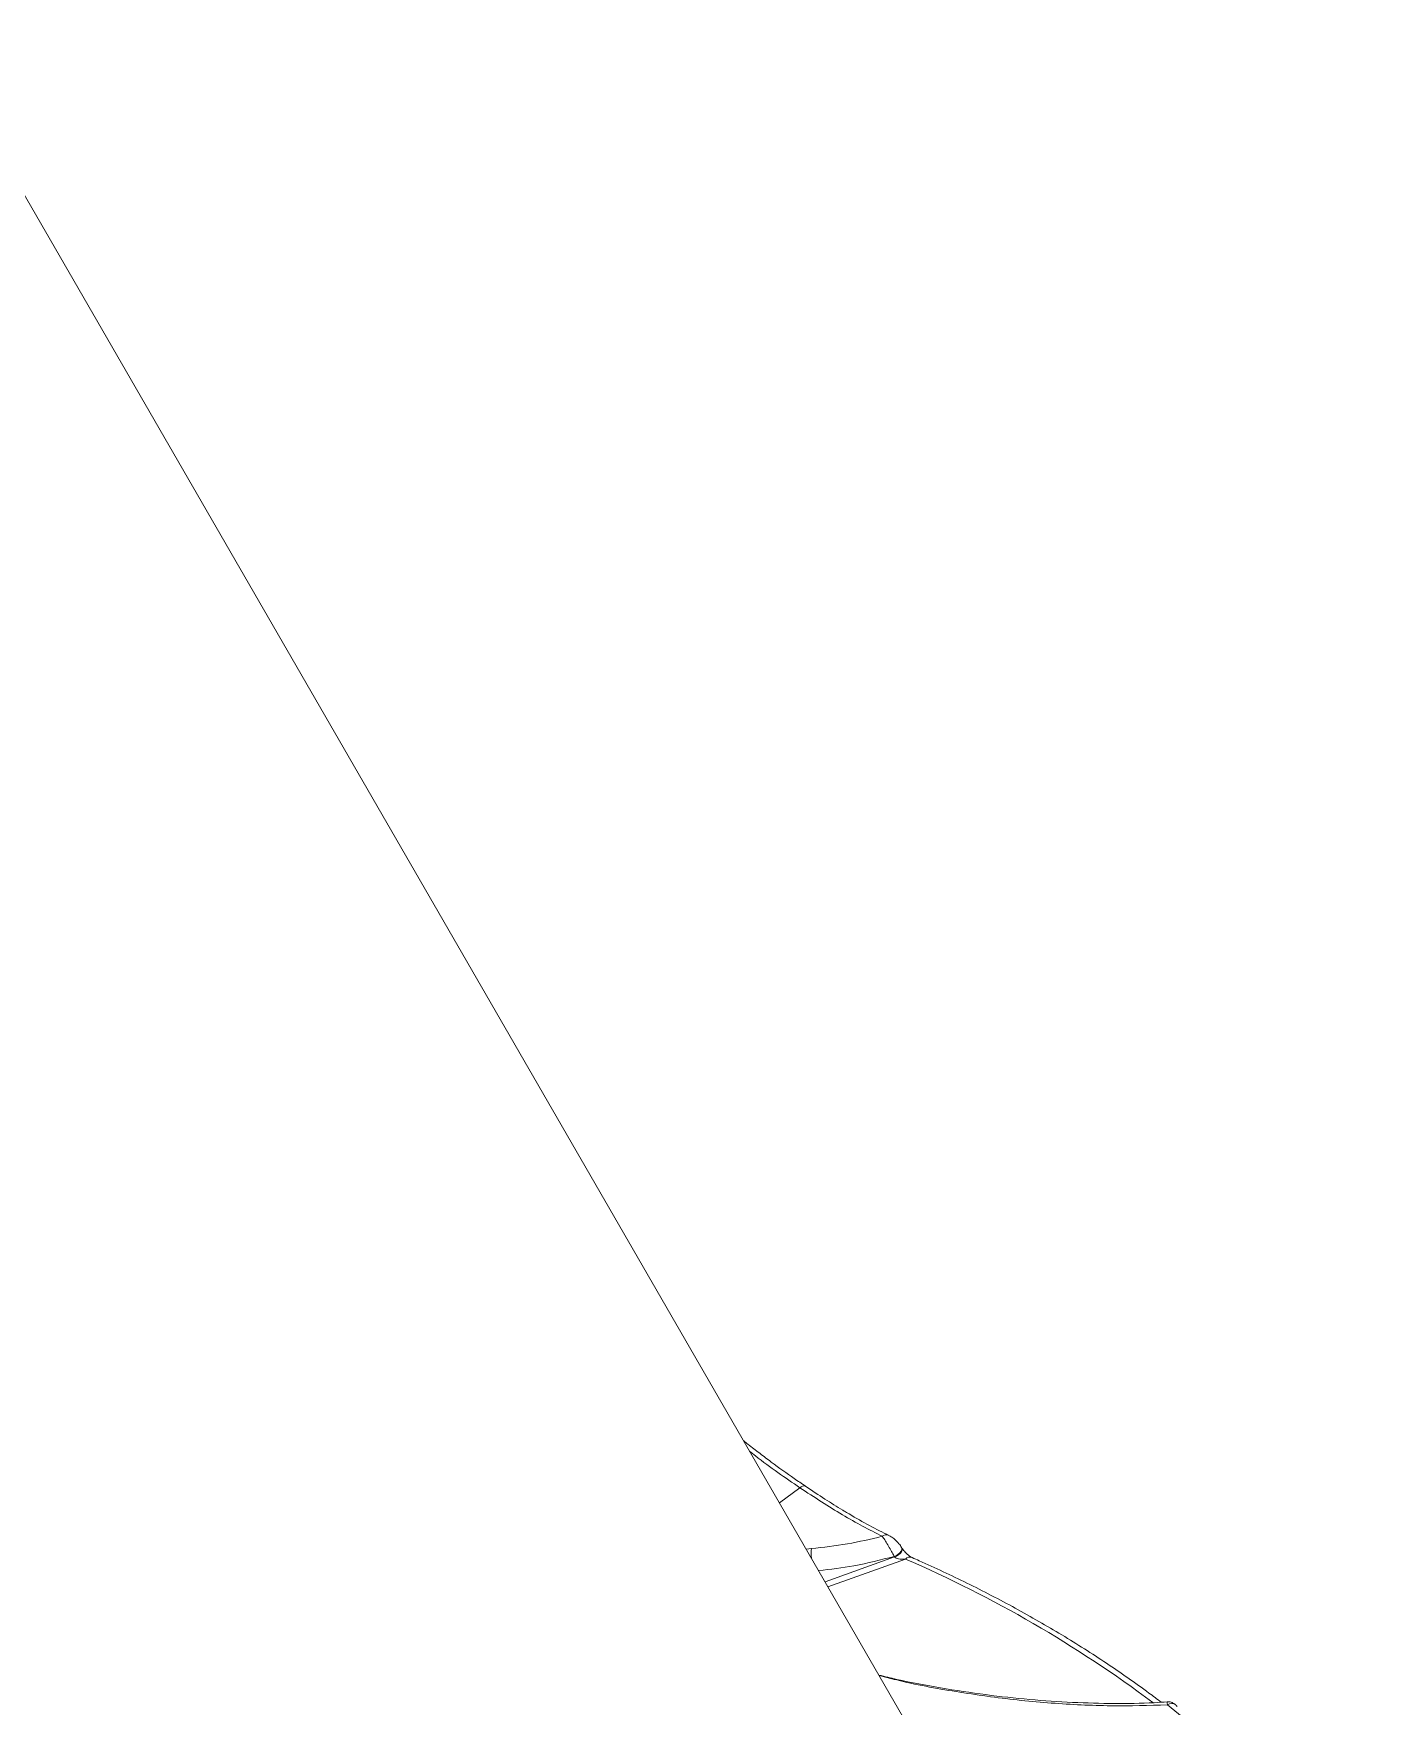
# Model space of a CAD drawing. Header units: millimetres. Extents: x 10684 to 26054, y -4768 to 6894.
# Drawn here: x 17601.4 to 17765.6, y -1913.6 to -1708 of the extents above; entities that cross this region are included whole.
import ezdxf

# ---------------------------------------------------------------- set-up
doc = ezdxf.new("R2010")
doc.units = ezdxf.units.MM
doc.layers.add('DIKOM_ОБЪЕКТ', color=7, linetype='Continuous')

msp = doc.modelspace()

# ---------------------------------------------------------------- linework, layer by layer
at = {"layer": 'DIKOM_ОБЪЕКТ', "color": 7, "linetype": 'Continuous', "lineweight": 15}
for p, q in [((17719.872, -1935.035), (17588.808, -1708.048)), ((17693.072, -1888.62), (17695.57, -1886.748)), ((17706.436, -1892.579), (17706.477, -1892.598)), ((17696.983, -1894.226), (17696.346, -1894.291)), ((17707.211, -1895.259), (17698.677, -1898.326)), ((17699.027, -1898.934), (17708.546, -1895.513)), ((17707.171, -1895.189), (17707.211, -1895.259)), ((17708.121, -1894.173), (17708.08, -1894.103))]:
    msp.add_line(p, q, dxfattribs=at)
at = {"layer": 'DIKOM_ОБЪЕКТ', "color": 7, "linetype": 'Continuous', "lineweight": 15, "flags": 128}
for points in [[(17707.171, -1895.189), (17707.426, -1895.075), (17707.663, -1894.922), (17707.865, -1894.744), (17708.015, -1894.555), (17708.1, -1894.37), (17708.114, -1894.203), (17708.077, -1894.097)], [(17707.211, -1895.259), (17707.466, -1895.145), (17707.704, -1894.992), (17707.905, -1894.814), (17708.055, -1894.625), (17708.141, -1894.44), (17708.155, -1894.273), (17708.121, -1894.174)], [(17741.751, -1913.439), (17741.828, -1913.511), (17741.922, -1913.64)]]:
    msp.add_lwpolyline(points, dxfattribs=at)
at = {"layer": 'DIKOM_ОБЪЕКТ', "color": 7, "linetype": 'Continuous', "lineweight": 15}
for centre, radius, start, end in [((17696.047, -1887.158), 0.629, 70.74141, 139.34838), ((17706.187, -1893.284), 0.748, 70.48903, 131.43849), ((17706.184, -1894.74), 9.215, 176.79914, 184.1695), ((17709.095, -1896.071), 0.783, 68.93156, 134.57483), ((17648.807, -2033.446), 150.314, 53.16115, 66.58275), ((17741.25, -1914.11), 0.838, 53.26366, 126.25659), ((17667.462, -2005.697), 117.831, 33.6318, 51.5366)]:
    msp.add_arc(centre, radius, start, end, dxfattribs=at)
for points, knots in [([(17690.639, -1882.516), (17690.159, -1882.159), (17689.508, -1881.675), (17688.847, -1881.143), (17688.674, -1881.003)], [0, 0, 0, 0, 0.7382416, 1, 1, 1, 1]), ([(17689.404, -1882.267), (17689.642, -1882.458), (17691.752, -1884.149), (17693.775, -1885.526), (17695.57, -1886.748)], [0, 0, 0, 0, 0.1128167, 1, 1, 1, 1]), ([(17696.258, -1886.551), (17695.798, -1886.242), (17694.429, -1885.323), (17692.546, -1883.972), (17691.115, -1882.88), (17690.639, -1882.516)], [0, 0, 0, 0, 0.252639, 0.7512246, 1, 1, 1, 1]), ([(17695.57, -1886.748), (17697.35, -1887.914), (17700.954, -1890.275), (17704.099, -1891.901), (17705.692, -1892.724)], [0, 0, 0, 0, 0.4938222, 1, 1, 1, 1]), ([(17700.84, -1889.501), (17700.117, -1889.062), (17698.632, -1888.16), (17697.061, -1887.104), (17696.256, -1886.562)], [0, 0, 0, 0, 0.48693211, 1, 1, 1, 1]), ([(17706.436, -1892.58), (17706.36, -1892.544), (17705.541, -1892.164), (17703.824, -1891.233), (17702.028, -1890.239), (17700.992, -1889.595), (17700.84, -1889.501)], [0, 0, 0, 0, 0.0450991, 0.4839931, 0.9242741, 1, 1, 1, 1]), ([(17705.692, -1892.724), (17704.275, -1893.063), (17701.427, -1893.745), (17698.469, -1894.065), (17696.983, -1894.226)], [0, 0, 0, 0, 0.4974016, 1, 1, 1, 1]), ([(17705.692, -1892.724), (17705.787, -1892.861), (17705.978, -1893.135), (17706.357, -1893.746), (17706.74, -1894.399), (17707.015, -1894.893), (17707.14, -1895.131), (17707.171, -1895.189)], [0, 0, 0, 0, 0.2415669, 0.4834076, 0.7164089, 0.930631, 1, 1, 1, 1]), ([(17707.656, -1893.539), (17707.551, -1893.425), (17707.299, -1893.152), (17706.895, -1892.825), (17706.603, -1892.681), (17706.468, -1892.615)], [0, 0, 0, 0, 0.27782274, 0.66770535, 1, 1, 1, 1]), ([(17697.875, -1896.938), (17699.331, -1896.771), (17702.499, -1896.407), (17705.532, -1895.616), (17707.171, -1895.189)], [0, 0, 0, 0, 0.45962161, 1, 1, 1, 1]), ([(17707.211, -1895.259), (17707.223, -1895.276), (17707.243, -1895.304), (17707.304, -1895.353), (17707.372, -1895.391), (17707.515, -1895.449), (17707.759, -1895.507), (17708.132, -1895.541), (17708.4, -1895.523), (17708.546, -1895.513)], [0, 0, 0, 0, 0.0447976, 0.0742253, 0.1534655, 0.1940841, 0.3790608, 0.6612963, 1, 1, 1, 1]), ([(17708.069, -1894.101), (17707.973, -1893.939), (17707.854, -1893.74), (17707.687, -1893.57), (17707.656, -1893.539)], [0, 0, 0, 0, 0.8120849, 1, 1, 1, 1]), ([(17709.365, -1895.333), (17709.353, -1895.328), (17709.311, -1895.311), (17709.108, -1895.194), (17708.826, -1894.98), (17708.534, -1894.705), (17708.325, -1894.469), (17708.191, -1894.289), (17708.142, -1894.207), (17708.122, -1894.174)], [0, 0, 0, 0, 0.0704755, 0.2592711, 0.5057249, 0.6926218, 0.8266857, 0.9291241, 1, 1, 1, 1]), ([(17739.97, -1913.11), (17739.471, -1912.73), (17737.297, -1911.079), (17733.273, -1908.285), (17727.802, -1904.807), (17722.083, -1901.524), (17716.232, -1898.488), (17711.942, -1896.473), (17709.663, -1895.466), (17709.377, -1895.34)], [0, 0, 0, 0, 0.0553307, 0.2410616, 0.4268312, 0.6126536, 0.7985296, 0.9747134, 1, 1, 1, 1]), ([(17740.754, -1913.057), (17740.207, -1913.097), (17738.061, -1913.252), (17734.169, -1913.29), (17729.071, -1913.17), (17723.805, -1912.805), (17718.394, -1912.218), (17712.942, -1911.389), (17708.556, -1910.575), (17706.018, -1909.952), (17705.285, -1909.772)], [0, 0, 0, 0, 0.049487, 0.194094, 0.3407738, 0.4895403, 0.6403283, 0.7932044, 0.9402489, 1, 1, 1, 1]), ([(17705.316, -1909.825), (17706.138, -1910.039), (17709.468, -1910.907), (17715.307, -1911.938), (17722.784, -1912.961), (17728.951, -1913.411), (17734.963, -1913.608), (17738.452, -1913.504), (17740.754, -1913.435)], [0, 0, 0, 0, 0.0668814, 0.271055, 0.4803011, 0.6895584, 0.795191, 1, 1, 1, 1]), ([(17740.754, -1913.06), (17740.744, -1913.056), (17740.69, -1913.033), (17740.699, -1913.185), (17740.742, -1913.377), (17740.754, -1913.435)], [0, 0, 0, 0, 0.1426775, 0.7445716, 1, 1, 1, 1]), ([(17741.748, -1913.443), (17741.698, -1913.401), (17741.538, -1913.27), (17741.287, -1913.131), (17740.962, -1913.031), (17740.801, -1913.05), (17740.752, -1913.055)], [0, 0, 0, 0, 0.2039751, 0.6446082, 0.8917533, 1, 1, 1, 1])]:
    msp.add_open_spline(points, degree=3, knots=knots, dxfattribs=at)

doc.saveas('drawing.dxf')
